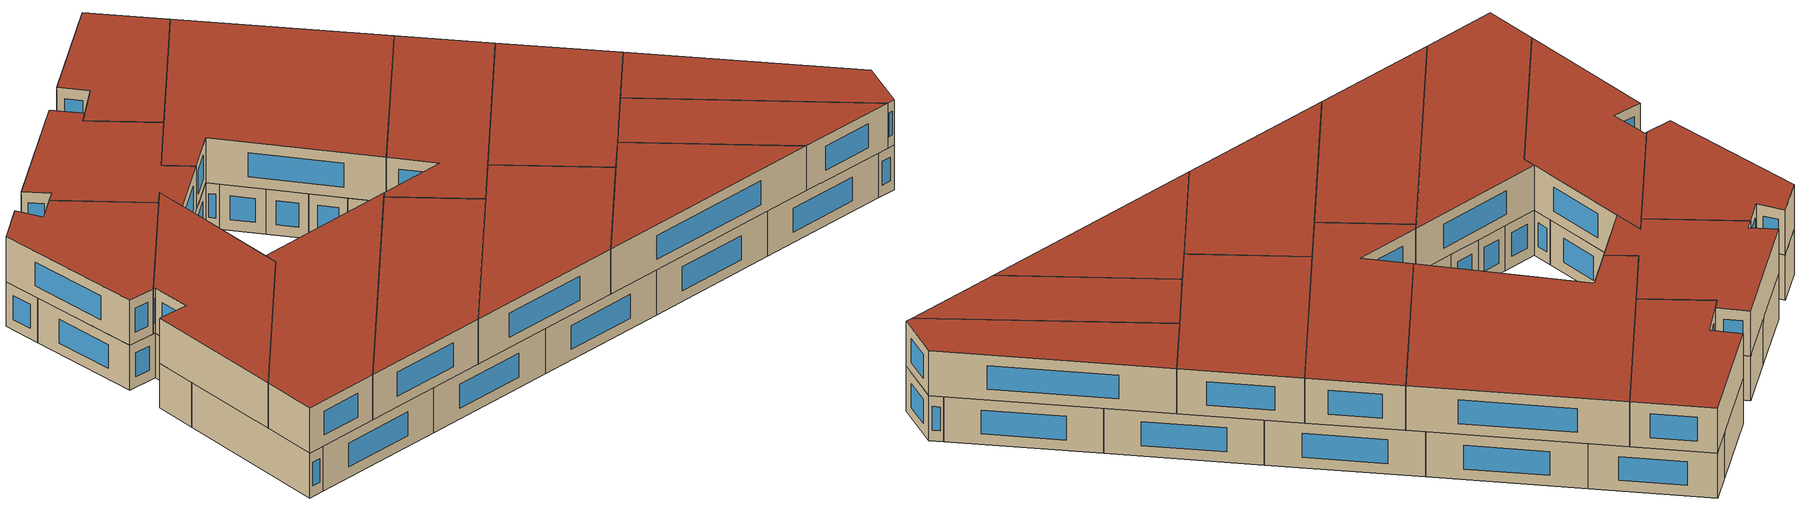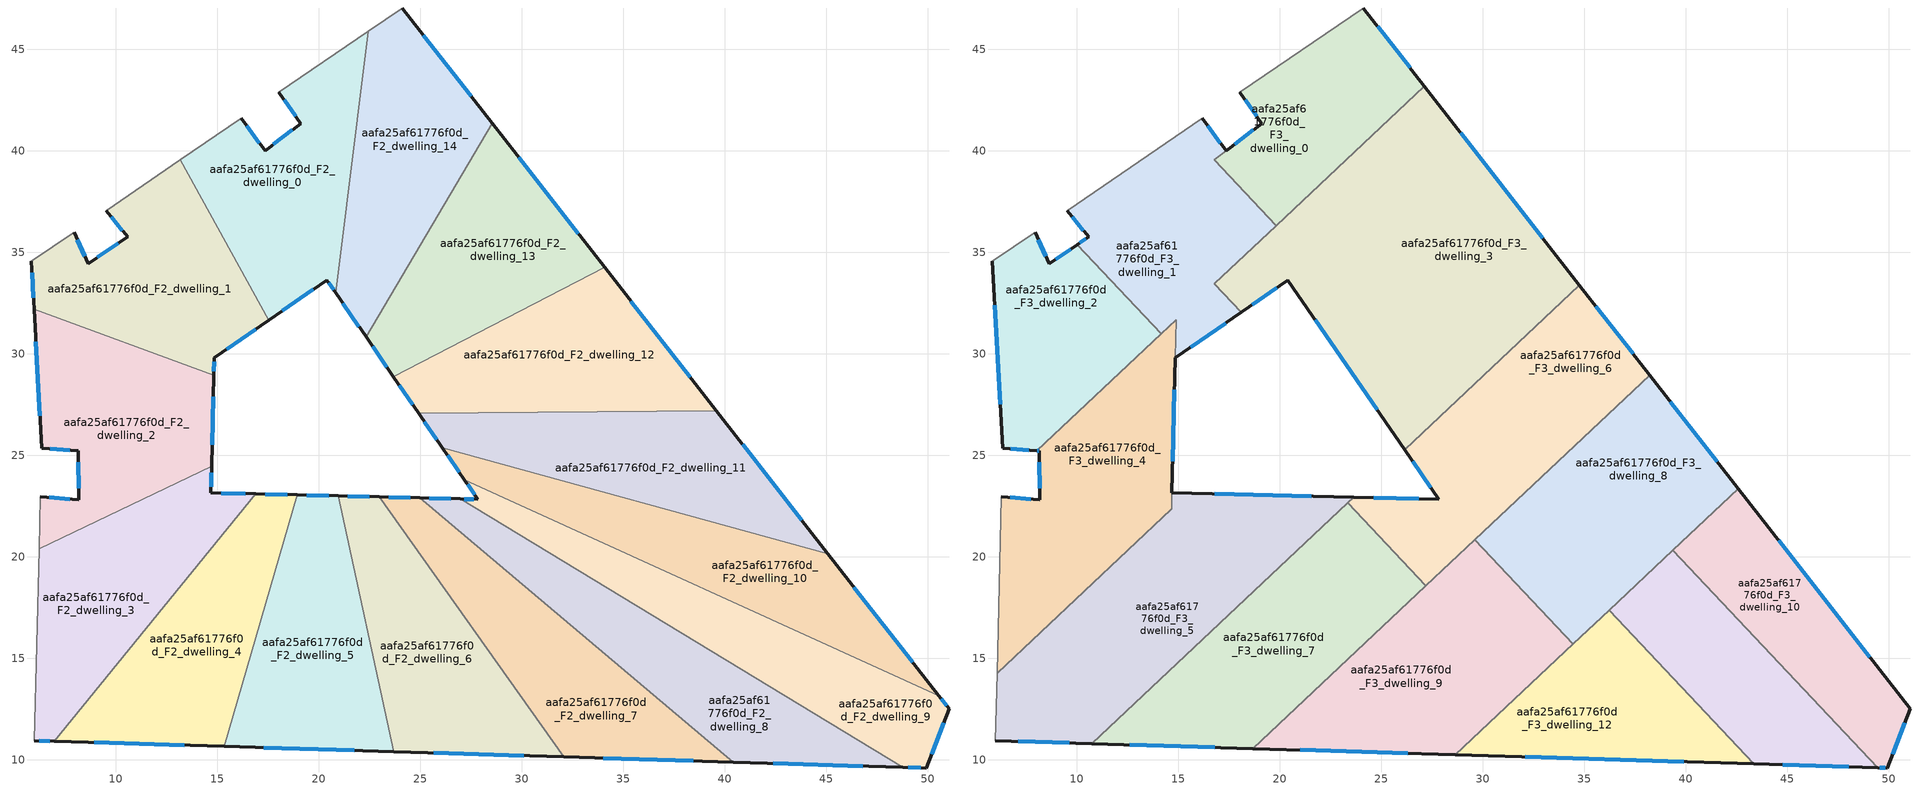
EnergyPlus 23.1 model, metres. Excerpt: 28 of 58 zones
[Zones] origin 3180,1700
aafa25af61776f0d_F2_dwelling_0
 floor to aafa25af61776f0d_F1_dwelling_0 (EU_floor_Construction): 22.43,45.88 20.83,33.01 20.4,33.64 17.53,31.65 13.16,39.55 16.18,41.61 17.35,40 19.11,41.34 18.03,42.88 z6
 wall outside (EU_wall_Construction): 18.03,42.88 19.11,41.34 17.35,40 16.18,41.61 / 17.53,31.65 20.4,33.64 20.83,33.01 z6:9
 wall adiabatic (EU_wall_Construction): 22.43,45.88 18.03,42.88 / 16.18,41.61 13.16,39.55 z6:9
 wall to aafa25af61776f0d_F2_dwelling_14 (EU_wall_Construction): 20.83,33.01 22.43,45.88 z6:9
 wall to aafa25af61776f0d_F2_dwelling_1 (EU_wall_Construction): 13.16,39.55 17.53,31.65 z6:9
 window (EU_Window_Construction): 18.7,41.03 17.77,40.32 / 18.29,42.52 18.86,41.7 / 20.5,33.49 20.73,33.16 / 18.2,32.12 19.73,33.17 / 17.08,40.38 16.46,41.23 z6.7:8.3
aafa25af61776f0d_F2_dwelling_1
 floor to aafa25af61776f0d_F1_dwelling_1 (EU_floor_Construction): 13.16,39.55 17.53,31.65 14.85,29.8 14.83,28.95 5.98,32.21 5.85,34.55 7.95,35.98 8.64,34.44 10.58,35.77 9.52,37.05 z6
 wall outside (EU_wall_Construction): 9.52,37.05 10.58,35.77 8.64,34.44 7.95,35.98 / 14.83,28.95 14.85,29.8 17.53,31.65 / 5.85,34.55 5.98,32.21 z6:9
 wall adiabatic (EU_wall_Construction): 13.16,39.55 9.52,37.05 / 7.95,35.98 5.85,34.55 z6:9
 wall to aafa25af61776f0d_F2_dwelling_2 (EU_wall_Construction): 5.98,32.21 14.83,28.95 z6:9
 window (EU_Window_Construction): 8.48,34.8 8.11,35.62 / 10.13,35.45 9.1,34.75 / 9.77,36.75 10.33,36.07 / 15.48,30.24 16.9,31.22 / 14.83,29.15 14.85,29.6 / 5.88,34 5.95,32.76 z6.7:8.3
aafa25af61776f0d_F2_dwelling_10
 floor to aafa25af61776f0d_F1_dwelling_10 (EU_floor_Construction): 45.07,20.16 50.53,13.16 27.17,23.79 26.09,25.37 z6
 wall outside (EU_wall_Construction): 26.09,25.37 27.17,23.79 / 50.53,13.16 45.07,20.16 z6:9
 wall to aafa25af61776f0d_F2_dwelling_11 (EU_wall_Construction): 45.07,20.16 26.09,25.37 z6:9
 wall to aafa25af61776f0d_F2_dwelling_9 (EU_wall_Construction): 27.17,23.79 50.53,13.16 z6:9
 window (EU_Window_Construction): 26.34,25 26.92,24.16 / 49.25,14.8 46.35,18.52 z6.7:8.3
aafa25af61776f0d_F2_dwelling_11
 floor to aafa25af61776f0d_F1_dwelling_11 (EU_floor_Construction): 39.59,27.2 45.07,20.16 26.09,25.37 24.92,27.06 z6
 wall outside (EU_wall_Construction): 24.92,27.06 26.09,25.37 / 45.07,20.16 39.59,27.2 z6:9
 wall to aafa25af61776f0d_F2_dwelling_12 (EU_wall_Construction): 39.59,27.2 24.92,27.06 z6:9
 window (EU_Window_Construction): 25.2,26.67 25.81,25.77 / 43.78,21.81 40.87,25.54 z6.7:8.3
aafa25af61776f0d_F2_dwelling_12
 floor to aafa25af61776f0d_F1_dwelling_12 (EU_floor_Construction): 34.08,34.26 39.59,27.2 24.92,27.06 23.67,28.88 z6
 wall outside (EU_wall_Construction): 23.67,28.88 24.92,27.06 / 39.59,27.2 34.08,34.26 z6:9
 wall to aafa25af61776f0d_F2_dwelling_13 (EU_wall_Construction): 34.08,34.26 23.67,28.88 z6:9
 window (EU_Window_Construction): 23.97,28.45 24.63,27.49 / 38.29,28.85 35.37,32.6 z6.7:8.3
aafa25af61776f0d_F2_dwelling_13
 floor to aafa25af61776f0d_F1_dwelling_13 (EU_floor_Construction): 28.54,41.36 34.08,34.26 23.67,28.88 22.33,30.83 z6
 wall outside (EU_wall_Construction): 22.33,30.83 23.67,28.88 / 34.08,34.26 28.54,41.36 z6:9
 wall to aafa25af61776f0d_F2_dwelling_14 (EU_wall_Construction): 28.54,41.36 22.33,30.83 z6:9
 window (EU_Window_Construction): 22.65,30.37 23.36,29.34 / 32.78,35.92 29.84,39.69 z6.7:8.3
aafa25af61776f0d_F2_dwelling_14
 floor to aafa25af61776f0d_F1_dwelling_14 (EU_floor_Construction): 24.11,47.03 28.54,41.36 22.33,30.83 20.83,33.01 22.43,45.88 z6
 wall outside (EU_wall_Construction): 20.83,33.01 22.33,30.83 / 28.54,41.36 24.11,47.03 z6:9
 wall adiabatic (EU_wall_Construction): 24.11,47.03 22.43,45.88 z6:9
 window (EU_Window_Construction): 21.18,32.5 21.98,31.34 / 27.5,42.69 25.15,45.7 z6.7:8.3
aafa25af61776f0d_F2_dwelling_2
 floor to aafa25af61776f0d_F1_dwelling_2 (EU_floor_Construction): 14.83,28.95 14.72,24.46 6.22,20.4 6.29,22.97 8.18,22.8 8.16,25.22 6.35,25.35 5.98,32.21 z6
 wall outside (EU_wall_Construction): 5.98,32.21 6.35,25.35 8.16,25.22 8.18,22.8 6.29,22.97 / 14.72,24.46 14.83,28.95 z6:9
 wall to aafa25af61776f0d_F2_dwelling_3 (EU_wall_Construction): 6.22,20.4 14.72,24.46 z6:9
 wall adiabatic (EU_wall_Construction): 6.29,22.97 6.22,20.4 z6:9
 window (EU_Window_Construction): 6.06,30.6 6.26,26.96 / 14.74,25.51 14.8,27.9 / 7.74,22.84 6.73,22.93 / 8.16,24.65 8.18,23.37 / 6.77,25.32 7.73,25.25 z6.7:8.3
aafa25af61776f0d_F2_dwelling_3
 floor to aafa25af61776f0d_F1_dwelling_3 (EU_floor_Construction): 16.89,23.1 6.97,10.92 5.99,10.95 6.22,20.4 14.72,24.46 14.69,23.16 z6
 wall outside (EU_wall_Construction): 16.89,23.1 14.69,23.16 14.72,24.46 / 5.99,10.95 6.97,10.92 z6:9
 wall to aafa25af61776f0d_F2_dwelling_4 (EU_wall_Construction): 6.97,10.92 16.89,23.1 z6:9
 wall adiabatic (EU_wall_Construction): 6.22,20.4 5.99,10.95 z6:9
 window (EU_Window_Construction): 14.69,23.46 14.71,24.15 / 16.37,23.12 15.2,23.14 / 6.22,10.94 6.74,10.93 z6.7:8.3
aafa25af61776f0d_F2_dwelling_4
 floor to aafa25af61776f0d_F1_dwelling_4 (EU_floor_Construction): 18.93,23.05 15.34,10.66 6.97,10.92 16.89,23.1 z6
 wall outside (EU_wall_Construction): 18.93,23.05 16.89,23.1 / 6.97,10.92 15.34,10.66 z6:9
 wall to aafa25af61776f0d_F2_dwelling_5 (EU_wall_Construction): 15.34,10.66 18.93,23.05 z6:9
 window (EU_Window_Construction): 18.45,23.06 17.37,23.09 / 8.94,10.86 13.37,10.72 z6.7:8.3
aafa25af61776f0d_F2_dwelling_5
 floor to aafa25af61776f0d_F1_dwelling_5 (EU_floor_Construction): 20.96,23 23.7,10.41 15.34,10.66 18.93,23.05 z6
 wall outside (EU_wall_Construction): 20.96,23 18.93,23.05 / 15.34,10.66 23.7,10.41 z6:9
 wall to aafa25af61776f0d_F2_dwelling_6 (EU_wall_Construction): 23.7,10.41 20.96,23 z6:9
 window (EU_Window_Construction): 20.48,23.01 19.41,23.04 / 17.3,10.6 21.73,10.47 z6.7:8.3
aafa25af61776f0d_F2_dwelling_6
 floor to aafa25af61776f0d_F1_dwelling_6 (EU_floor_Construction): 22.97,22.95 32.06,10.15 23.7,10.41 20.96,23 z6
 wall outside (EU_wall_Construction): 22.97,22.95 20.96,23 / 23.7,10.41 32.06,10.15 z6:9
 wall to aafa25af61776f0d_F2_dwelling_7 (EU_wall_Construction): 32.06,10.15 22.97,22.95 z6:9
 window (EU_Window_Construction): 22.5,22.96 21.43,22.99 / 25.66,10.35 30.09,10.21 z6.7:8.3
aafa25af61776f0d_F2_dwelling_7
 floor to aafa25af61776f0d_F1_dwelling_7 (EU_floor_Construction): 40.41,9.89 32.06,10.15 22.97,22.95 24.97,22.9 z6
 wall outside (EU_wall_Construction): 24.97,22.9 22.97,22.95 / 32.06,10.15 40.41,9.89 z6:9
 wall to aafa25af61776f0d_F2_dwelling_8 (EU_wall_Construction): 40.41,9.89 24.97,22.9 z6:9
 window (EU_Window_Construction): 24.5,22.92 23.44,22.94 / 34.02,10.09 38.45,9.96 z6.7:8.3
aafa25af61776f0d_F2_dwelling_8
 floor to aafa25af61776f0d_F1_dwelling_8 (EU_floor_Construction): 48.76,9.64 40.41,9.89 24.97,22.9 26.96,22.86 z6
 wall outside (EU_wall_Construction): 26.96,22.86 24.97,22.9 / 40.41,9.89 48.76,9.64 z6:9
 wall to aafa25af61776f0d_F2_dwelling_9 (EU_wall_Construction): 48.76,9.64 26.96,22.86 z6:9
 window (EU_Window_Construction): 26.49,22.87 25.44,22.89 / 42.37,9.83 46.8,9.7 z6.7:8.3
aafa25af61776f0d_F2_dwelling_9
 floor to aafa25af61776f0d_F1_dwelling_9 (EU_floor_Construction): 50.53,13.16 51.04,12.51 49.93,9.6 48.76,9.64 26.96,22.86 27.84,22.83 27.17,23.79 z6
 wall outside (EU_wall_Construction): 48.76,9.64 49.93,9.6 51.04,12.51 50.53,13.16 / 27.17,23.79 27.84,22.83 26.96,22.86 z6:9
 window (EU_Window_Construction): 49.03,9.63 49.65,9.61 / 27.63,22.84 27.16,22.85 / 27.33,23.57 27.68,23.06 / 50.92,12.66 50.65,13.01 / 50.19,10.29 50.78,11.83 z6.7:8.3
 ceiling adiabatic (EU_roof_Construction): 49.44,9.62 42.8,16.68 37.86,18.93 36.13,17.3 29.86,21.1 30.92,22.09 27.17,23.79 27.84,22.83 26.96,22.86 36.13,17.3 36.22,17.38 36.53,17.05 48.76,9.64 z9
aafa25af61776f0d_F3_dwelling_0
 floor to aafa25af61776f0d_F2_dwelling_0 (EU_floor_Construction): 22.43,45.88 21.43,37.83 19.82,36.32 16.77,39.56 19.11,41.34 18.03,42.88 z9
 floor to aafa25af61776f0d_F2_dwelling_14 (EU_floor_Construction): 24.11,47.03 27.12,43.18 21.43,37.83 22.43,45.88 z9
 wall outside (EU_wall_Construction): 18.03,42.88 19.11,41.34 17.36,40.01 / 27.12,43.18 24.11,47.03 z9:12
 wall adiabatic (EU_wall_Construction): 24.11,47.03 18.03,42.88 z9:12
 wall to aafa25af61776f0d_F3_dwelling_1 (EU_wall_Construction): 17.35,40 16.77,39.56 19.82,36.32 z9:12
 wall to aafa25af61776f0d_F3_dwelling_3 (EU_wall_Construction): 19.82,36.32 27.12,43.18 z9:12
 window (EU_Window_Construction): 18.7,41.03 17.77,40.32 / 18.29,42.52 18.86,41.7 / 26.41,44.08 24.82,46.13 z9.7:11.3
 roof outside (EU_roof_Construction): 27.12,43.18 24.11,47.03 18.03,42.88 19.11,41.34 16.77,39.56 19.82,36.32 z12
aafa25af61776f0d_F3_dwelling_1
 floor to aafa25af61776f0d_F2_dwelling_1 (EU_floor_Construction): 13.17,39.55 17.53,31.65 14.85,29.8 14.89,31.68 14.15,30.98 10.02,35.38 10.58,35.77 9.52,37.05 z9
 floor to aafa25af61776f0d_F2_dwelling_0 (EU_floor_Construction): 17.35,40 16.77,39.56 19.82,36.32 16.78,33.45 18.1,32.05 17.53,31.65 13.17,39.55 16.18,41.61 z9
 wall outside (EU_wall_Construction): 9.52,37.05 10.58,35.77 10.02,35.38 / 17.35,40 16.18,41.61 / 14.85,29.8 18.1,32.05 z9:12
 wall to aafa25af61776f0d_F3_dwelling_2 (EU_wall_Construction): 10.02,35.38 14.15,30.98 z9:12
 wall adiabatic (EU_wall_Construction): 16.18,41.61 9.52,37.05 z9:12
 wall to aafa25af61776f0d_F3_dwelling_3 (EU_wall_Construction): 18.1,32.05 16.78,33.45 19.82,36.32 z9:12
 wall to aafa25af61776f0d_F3_dwelling_4 (EU_wall_Construction): 14.15,30.98 14.89,31.68 14.84,29.8 z9:12
 window (EU_Window_Construction): 10.45,35.68 10.15,35.47 / 9.77,36.75 10.33,36.07 / 17.08,40.38 16.46,41.23 / 15.61,30.33 17.34,31.52 z9.7:11.3
 roof outside (EU_roof_Construction): 18.1,32.05 16.78,33.45 19.82,36.32 16.77,39.56 17.35,40 16.18,41.61 9.52,37.05 10.58,35.77 10.02,35.38 14.15,30.98 14.89,31.68 14.84,29.8 z12
aafa25af61776f0d_F3_dwelling_10
 floor to aafa25af61776f0d_F2_dwelling_10 (EU_floor_Construction): 45.07,20.16 50.53,13.16 42.8,16.68 39.36,20.33 40.51,21.41 z9
 floor to aafa25af61776f0d_F2_dwelling_11 (EU_floor_Construction): 42.58,23.36 45.07,20.16 40.51,21.41 z9
 floor to aafa25af61776f0d_F2_dwelling_9 (EU_floor_Construction): 50.53,13.16 51.04,12.51 49.93,9.6 49.44,9.62 42.8,16.68 z9
 wall outside (EU_wall_Construction): 49.44,9.62 49.93,9.6 51.04,12.51 42.58,23.36 z9:12
 wall to aafa25af61776f0d_F3_dwelling_11 (EU_wall_Construction): 39.36,20.33 49.44,9.62 z9:12
 wall to aafa25af61776f0d_F3_dwelling_8 (EU_wall_Construction): 42.58,23.36 39.36,20.33 z9:12
 window (EU_Window_Construction): 49.05,15.06 44.56,20.81 / 50.19,10.29 50.78,11.83 / 49.55,9.61 49.81,9.61 z9.7:11.3
 roof outside (EU_roof_Construction): 49.93,9.6 51.04,12.51 42.58,23.36 39.36,20.33 49.44,9.62 z12
aafa25af61776f0d_F3_dwelling_11
 floor adiabatic (EU_floor_Construction): 42.8,16.68 49.44,9.62 48.76,9.64 36.53,17.05 36.22,17.38 37.86,18.93 z9
 floor to aafa25af61776f0d_F2_dwelling_8 (EU_floor_Construction): 48.76,9.64 43.35,9.8 36.53,17.05 z9
 floor to aafa25af61776f0d_F2_dwelling_10 (EU_floor_Construction): 39.36,20.33 42.8,16.68 37.86,18.93 z9
 wall outside (EU_wall_Construction): 43.35,9.8 49.44,9.62 z9:12
 wall to aafa25af61776f0d_F3_dwelling_12 (EU_wall_Construction): 36.22,17.38 43.35,9.8 z9:12
 wall to aafa25af61776f0d_F3_dwelling_8 (EU_wall_Construction): 39.36,20.33 36.22,17.38 z9:12
 window (EU_Window_Construction): 44.78,9.76 48.01,9.66 z9.7:11.3
 roof outside (EU_roof_Construction): 49.44,9.62 39.36,20.33 36.22,17.38 43.35,9.8 z12
aafa25af61776f0d_F3_dwelling_12
 floor to aafa25af61776f0d_F2_dwelling_7 (EU_floor_Construction): 40.41,9.9 32.06,10.15 30.65,12.14 34,15.3 z9
 floor to aafa25af61776f0d_F2_dwelling_6 (EU_floor_Construction): 30.65,12.14 32.06,10.15 28.64,10.26 z9
 floor to aafa25af61776f0d_F2_dwelling_8 (EU_floor_Construction): 36.53,17.05 43.35,9.8 40.41,9.9 34,15.3 36.13,17.3 z9
 floor to aafa25af61776f0d_F2_dwelling_9 (EU_floor_Construction): 36.22,17.38 36.53,17.05 36.13,17.3 z9
 wall outside (EU_wall_Construction): 28.64,10.26 43.35,9.8 z9:12
 wall to aafa25af61776f0d_F3_dwelling_9 (EU_wall_Construction): 34.44,15.71 28.64,10.26 z9:12
 wall to aafa25af61776f0d_F3_dwelling_8 (EU_wall_Construction): 36.22,17.38 34.44,15.71 z9:12
 window (EU_Window_Construction): 32.1,10.15 39.89,9.91 z9.7:11.3
 roof outside (EU_roof_Construction): 43.35,9.8 36.22,17.38 28.64,10.26 z12
aafa25af61776f0d_F3_dwelling_2
 floor to aafa25af61776f0d_F2_dwelling_1 (EU_floor_Construction): 10.02,35.38 14.15,30.98 12.79,29.7 5.98,32.21 5.85,34.55 7.95,35.98 8.64,34.44 z9
 floor to aafa25af61776f0d_F2_dwelling_2 (EU_floor_Construction): 12.79,29.7 8.03,25.23 6.35,25.35 5.98,32.21 z9
 wall outside (EU_wall_Construction): 10.02,35.38 8.64,34.44 7.95,35.98 / 5.85,34.55 6.35,25.35 8.03,25.23 z9:12
 wall adiabatic (EU_wall_Construction): 7.95,35.98 5.85,34.55 z9:12
 wall to aafa25af61776f0d_F3_dwelling_4 (EU_wall_Construction): 8.03,25.23 14.15,30.98 z9:12
 window (EU_Window_Construction): 9.69,35.16 8.96,34.66 / 6.74,25.32 7.64,25.26 / 5.97,32.39 6.23,27.51 / 8.48,34.8 8.11,35.62 z9.7:11.3
 roof outside (EU_roof_Construction): 14.15,30.98 10.02,35.38 8.64,34.44 7.95,35.98 5.85,34.55 6.35,25.35 8.03,25.23 z12
aafa25af61776f0d_F3_dwelling_3
 floor to aafa25af61776f0d_F2_dwelling_13 (EU_floor_Construction): 28.54,41.36 34.08,34.26 23.67,28.88 22.33,30.83 z9
 floor to aafa25af61776f0d_F2_dwelling_0 (EU_floor_Construction): 21.43,37.83 20.83,33.01 20.4,33.64 18.1,32.05 16.78,33.45 z9
 floor to aafa25af61776f0d_F2_dwelling_14 (EU_floor_Construction): 27.12,43.18 28.54,41.36 22.33,30.83 20.83,33.01 21.43,37.83 z9
 floor to aafa25af61776f0d_F2_dwelling_11 (EU_floor_Construction): 28.06,27.09 26.2,25.34 26.09,25.37 24.92,27.06 z9
 floor to aafa25af61776f0d_F2_dwelling_12 (EU_floor_Construction): 34.08,34.26 34.76,33.39 28.06,27.09 24.92,27.06 23.67,28.88 z9
 wall outside (EU_wall_Construction): 18.1,32.05 20.4,33.64 26.15,25.29 / 34.76,33.39 27.12,43.18 z9:12
 wall to aafa25af61776f0d_F3_dwelling_6 (EU_wall_Construction): 26.15,25.29 34.76,33.39 z9:12
 window (EU_Window_Construction): 21.75,31.68 24.8,27.25 / 18.64,32.42 19.86,33.26 / 32.96,35.69 28.91,40.88 z9.7:11.3
 roof outside (EU_roof_Construction): 34.76,33.39 27.12,43.18 16.78,33.45 18.1,32.05 20.4,33.64 26.15,25.29 z12
aafa25af61776f0d_F3_dwelling_4
 floor to aafa25af61776f0d_F2_dwelling_2 (EU_floor_Construction): 14.83,28.95 14.72,24.46 6.22,20.4 6.29,22.97 8.18,22.8 8.16,25.22 8.03,25.23 12.79,29.7 z9
 floor to aafa25af61776f0d_F2_dwelling_3 (EU_floor_Construction): 14.72,24.46 14.69,23.16 14.67,22.36 6.07,14.27 6.22,20.4 z9
 floor to aafa25af61776f0d_F2_dwelling_1 (EU_floor_Construction): 14.89,31.68 14.85,29.8 14.83,28.95 12.79,29.7 z9
 wall outside (EU_wall_Construction): 8.03,25.23 8.16,25.22 8.18,22.8 6.29,22.97 / 14.69,23.16 14.85,29.8 z9:12
 wall adiabatic (EU_wall_Construction): 6.29,22.97 6.07,14.27 z9:12
 wall to aafa25af61776f0d_F3_dwelling_5 (EU_wall_Construction): 6.07,14.27 14.66,22.35 / 14.67,22.36 14.69,23.16 z9:12
 window (EU_Window_Construction): 7.74,22.84 6.73,22.93 / 8.16,24.65 8.18,23.37 / 8.06,25.23 8.13,25.22 / 14.73,24.72 14.81,28.24 z9.7:11.3
 roof outside (EU_roof_Construction): 14.66,22.35 14.85,29.8 14.89,31.68 8.03,25.23 8.16,25.22 8.18,22.8 6.29,22.97 6.07,14.27 z12
aafa25af61776f0d_F3_dwelling_5
 floor to aafa25af61776f0d_F2_dwelling_3 (EU_floor_Construction): 16.89,23.1 6.97,10.92 5.99,10.95 6.07,14.27 14.67,22.36 14.69,23.16 z9
 floor to aafa25af61776f0d_F2_dwelling_4 (EU_floor_Construction): 18.93,23.05 17.12,16.8 10.75,10.8 6.97,10.92 16.89,23.1 z9
 floor to aafa25af61776f0d_F2_dwelling_6 (EU_floor_Construction): 22.97,22.95 23.25,22.56 21.43,20.85 20.96,23 z9
 floor to aafa25af61776f0d_F2_dwelling_5 (EU_floor_Construction): 20.96,23 21.43,20.85 17.12,16.8 18.93,23.05 z9
 floor to aafa25af61776f0d_F2_dwelling_7 (EU_floor_Construction): 23.65,22.94 23.25,22.56 22.97,22.95 z9
 wall outside (EU_wall_Construction): 5.99,10.95 10.75,10.8 / 23.65,22.94 14.69,23.16 z9:12
 wall adiabatic (EU_wall_Construction): 6.07,14.27 5.99,10.95 z9:12
 wall to aafa25af61776f0d_F3_dwelling_7 (EU_wall_Construction): 10.75,10.8 23.35,22.66 z9:12
 wall to aafa25af61776f0d_F3_dwelling_6 (EU_wall_Construction): 23.35,22.66 23.65,22.94 z9:12
 window (EU_Window_Construction): 7.11,10.92 9.63,10.84 / 21.54,22.99 16.79,23.11 z9.7:11.3
 roof outside (EU_roof_Construction): 23.65,22.94 14.69,23.16 14.67,22.36 6.07,14.27 5.99,10.95 10.75,10.8 z12
aafa25af61776f0d_F3_dwelling_6
 floor to aafa25af61776f0d_F2_dwelling_12 (EU_floor_Construction): 34.76,33.39 38.21,28.95 36.31,27.17 28.06,27.09 z9
 floor to aafa25af61776f0d_F2_dwelling_11 (EU_floor_Construction): 36.31,27.17 32.53,23.61 26.2,25.34 28.06,27.09 z9
 floor to aafa25af61776f0d_F2_dwelling_10 (EU_floor_Construction): 32.53,23.61 30.92,22.09 27.17,23.79 26.15,25.29 26.2,25.34 z9
 floor to aafa25af61776f0d_F2_dwelling_7 (EU_floor_Construction): 28.56,19.88 27.18,18.58 23.35,22.66 23.65,22.94 24.97,22.9 z9
 floor adiabatic (EU_floor_Construction): 30.92,22.09 29.86,21.1 26.96,22.85 27.84,22.83 27.18,23.79 z9
 floor to aafa25af61776f0d_F2_dwelling_8 (EU_floor_Construction): 29.86,21.1 28.56,19.88 24.97,22.9 26.96,22.85 z9
 wall outside (EU_wall_Construction): 26.15,25.29 27.84,22.83 23.65,22.94 / 38.21,28.95 34.76,33.39 z9:12
 wall to aafa25af61776f0d_F3_dwelling_7 (EU_wall_Construction): 23.35,22.66 27.18,18.58 z9:12
 wall to aafa25af61776f0d_F3_dwelling_8 (EU_wall_Construction): 29.6,20.86 38.21,28.95 z9:12
 wall to aafa25af61776f0d_F3_dwelling_9 (EU_wall_Construction): 27.18,18.58 29.6,20.86 z9:12
 window (EU_Window_Construction): 26.85,22.86 24.63,22.91 / 26.54,24.71 27.44,23.41 / 37.4,29.99 35.57,32.35 z9.7:11.3
 roof outside (EU_roof_Construction): 38.21,28.95 34.76,33.39 26.15,25.29 27.84,22.83 23.65,22.94 23.35,22.66 27.18,18.58 z12
aafa25af61776f0d_F3_dwelling_7
 floor to aafa25af61776f0d_F2_dwelling_4 (EU_floor_Construction): 17.12,16.8 15.34,10.66 10.75,10.8 z9
 floor to aafa25af61776f0d_F2_dwelling_7 (EU_floor_Construction): 23.35,22.66 27.18,18.58 26.52,17.95 23.25,22.56 z9
 floor to aafa25af61776f0d_F2_dwelling_5 (EU_floor_Construction): 21.43,20.85 22.81,14.47 18.66,10.56 15.34,10.66 17.12,16.8 z9
 floor to aafa25af61776f0d_F2_dwelling_6 (EU_floor_Construction): 23.25,22.56 26.52,17.95 22.81,14.47 21.43,20.85 z9
 wall outside (EU_wall_Construction): 10.75,10.8 18.66,10.56 z9:12
 wall to aafa25af61776f0d_F3_dwelling_9 (EU_wall_Construction): 18.66,10.56 27.18,18.58 z9:12
 window (EU_Window_Construction): 12.6,10.75 16.8,10.62 z9.7:11.3
 roof outside (EU_roof_Construction): 27.18,18.58 23.35,22.66 10.75,10.8 18.66,10.56 z12
aafa25af61776f0d_F3_dwelling_8
 floor to aafa25af61776f0d_F2_dwelling_11 (EU_floor_Construction): 39.59,27.2 42.58,23.36 40.51,21.41 32.53,23.61 36.31,27.17 z9
 floor to aafa25af61776f0d_F2_dwelling_10 (EU_floor_Construction): 40.51,21.41 37.86,18.93 30.92,22.09 32.53,23.61 z9
 floor to aafa25af61776f0d_F2_dwelling_12 (EU_floor_Construction): 38.21,28.95 39.59,27.2 36.31,27.17 z9
 floor to aafa25af61776f0d_F2_dwelling_9 (EU_floor_Construction): 37.86,18.93 36.13,17.3 29.86,21.1 30.92,22.09 z9
 floor to aafa25af61776f0d_F2_dwelling_8 (EU_floor_Construction): 36.13,17.3 34.44,15.71 29.6,20.86 29.86,21.1 z9
 wall outside (EU_wall_Construction): 42.58,23.36 38.21,28.95 z9:12
 wall to aafa25af61776f0d_F3_dwelling_9 (EU_wall_Construction): 29.6,20.86 34.44,15.71 z9:12
 window (EU_Window_Construction): 41.55,24.67 39.24,27.64 z9.7:11.3
 roof outside (EU_roof_Construction): 42.58,23.36 38.21,28.95 29.6,20.86 34.44,15.71 z12
aafa25af61776f0d_F3_dwelling_9
 floor to aafa25af61776f0d_F2_dwelling_5 (EU_floor_Construction): 22.81,14.47 23.7,10.41 18.66,10.56 z9
 floor to aafa25af61776f0d_F2_dwelling_6 (EU_floor_Construction): 26.52,17.95 30.65,12.14 28.64,10.26 23.7,10.41 22.81,14.47 z9
 floor to aafa25af61776f0d_F2_dwelling_7 (EU_floor_Construction): 34,15.3 30.65,12.14 26.52,17.95 28.56,19.88 z9
 floor to aafa25af61776f0d_F2_dwelling_8 (EU_floor_Construction): 29.6,20.86 34.44,15.71 34,15.3 28.56,19.88 z9
 wall outside (EU_wall_Construction): 18.66,10.56 28.64,10.26 z9:12
 window (EU_Window_Construction): 21,10.49 26.3,10.33 z9.7:11.3
 roof outside (EU_roof_Construction): 34.44,15.71 29.6,20.86 18.66,10.56 28.64,10.26 z12
[Building]
EU S2 Campaign: North Axis=0; Terrain=City; Solar Distribution=FullExterior
[Site:Location]
Budapest.Ferenc.Liszt.Intl.AP: Latitude=47.437; Longitude=19.256; Time Zone=1; Elevation=185
[SizingPeriod:WeatherFileDays]
AnnualSizingPeriod: Begin Month=1; Begin Day of Month=1; End Month=12; End Day of Month=31; Day of Week for Start Day=Monday; Use Weather File Daylight Saving Period=No; Use Weather File Rain and Snow Indicators=No
[MATERIAL]
EU_InternalMass_Material: Roughness=MediumRough; Thickness=0.1; Conductivity=1; Density=1800; Specific Heat=900; Thermal Absorptance=0.9; Solar Absorptance=0.7; Visible Absorptance=0.7
[MATERIAL:NOMASS] Roughness=MediumRough; Thermal Absorptance=0.9; Solar Absorptance=0.7; Visible Absorptance=0.7
Name | Thermal Resistance
EU_wall_NoMass | 0.832559
EU_roof_NoMass | 1.39638
EU_floor_NoMass | 0.872794
[WINDOWMATERIAL:SIMPLEGLAZINGSYSTEM]
EU_Window_SimpleGlazing: UFactor=2.79869; Solar Heat Gain Coefficient=0.75; Visible Transmittance=0.75
[CONSTRUCTION]
EU_wall_Construction: EU_wall_NoMass
EU_roof_Construction: EU_roof_NoMass
EU_floor_Construction: EU_floor_NoMass
EU_Window_Construction: EU_Window_SimpleGlazing
EU_InternalMass_Construction: EU_InternalMass_Material
[ZONE] Type=1; Multiplier=1; Ceiling Height=autocalculate; Floor Area=autocalculate; Part of Total Floor Area=Yes
Name | Volume
aafa25af61776f0d_F2_dwelling_0; aafa25af61776f0d_F2_dwelling_2 | 194.836
aafa25af61776f0d_F3_dwelling_0 | 157.173
aafa25af61776f0d_F2_dwelling_1 | 194.808
aafa25af61776f0d_F3_dwelling_1 | 184.082
aafa25af61776f0d_F2_dwelling_10 | 194.807
aafa25af61776f0d_F3_dwelling_10 | 162.366
aafa25af61776f0d_F2_dwelling_11 | 194.809
aafa25af61776f0d_F3_dwelling_11 | 162.328
aafa25af61776f0d_F2_dwelling_12 | 194.817
aafa25af61776f0d_F3_dwelling_12 | 162.342
aafa25af61776f0d_F2_dwelling_13 | 194.818
aafa25af61776f0d_F2_dwelling_14 | 194.816
aafa25af61776f0d_F3_dwelling_2 | 162.353
aafa25af61776f0d_F2_dwelling_3 | 194.793
aafa25af61776f0d_F3_dwelling_3 | 443.607
aafa25af61776f0d_F2_dwelling_4 | 194.839
aafa25af61776f0d_F3_dwelling_4 | 226.044
aafa25af61776f0d_F2_dwelling_5 | 194.835
aafa25af61776f0d_F3_dwelling_5 | 287.949
aafa25af61776f0d_F2_dwelling_6 | 194.837
aafa25af61776f0d_F3_dwelling_6 | 243.534
aafa25af61776f0d_F2_dwelling_7 | 194.824
aafa25af61776f0d_F3_dwelling_7 | 243.517
aafa25af61776f0d_F2_dwelling_8 | 194.796
aafa25af61776f0d_F3_dwelling_8 | 243.503
aafa25af61776f0d_F2_dwelling_9 | 194.841
aafa25af61776f0d_F3_dwelling_9 | 243.498
[INTERNALMASS] Construction=EU_InternalMass_Construction
Name | Zone or ZoneList | Surface Area
aafa25af61776f0d_F2_dwelling_0_EU_InternalMass | aafa25af61776f0d_F2_dwelling_0 | 64.9454
aafa25af61776f0d_F2_dwelling_1_EU_InternalMass | aafa25af61776f0d_F2_dwelling_1 | 64.9358
aafa25af61776f0d_F2_dwelling_2_EU_InternalMass | aafa25af61776f0d_F2_dwelling_2 | 64.9452
aafa25af61776f0d_F2_dwelling_3_EU_InternalMass | aafa25af61776f0d_F2_dwelling_3 | 64.931
aafa25af61776f0d_F2_dwelling_4_EU_InternalMass | aafa25af61776f0d_F2_dwelling_4 | 64.9461
aafa25af61776f0d_F2_dwelling_5_EU_InternalMass | aafa25af61776f0d_F2_dwelling_5 | 64.9448
aafa25af61776f0d_F2_dwelling_6_EU_InternalMass | aafa25af61776f0d_F2_dwelling_6 | 64.9457
aafa25af61776f0d_F2_dwelling_7_EU_InternalMass | aafa25af61776f0d_F2_dwelling_7 | 64.9414
aafa25af61776f0d_F2_dwelling_8_EU_InternalMass | aafa25af61776f0d_F2_dwelling_8 | 64.9319
aafa25af61776f0d_F2_dwelling_9_EU_InternalMass | aafa25af61776f0d_F2_dwelling_9 | 64.947
aafa25af61776f0d_F2_dwelling_10_EU_InternalMass | aafa25af61776f0d_F2_dwelling_10 | 64.9356
aafa25af61776f0d_F2_dwelling_11_EU_InternalMass | aafa25af61776f0d_F2_dwelling_11 | 64.9364
aafa25af61776f0d_F2_dwelling_12_EU_InternalMass | aafa25af61776f0d_F2_dwelling_12 | 64.9387
aafa25af61776f0d_F2_dwelling_13_EU_InternalMass | aafa25af61776f0d_F2_dwelling_13 | 64.9395
aafa25af61776f0d_F2_dwelling_14_EU_InternalMass | aafa25af61776f0d_F2_dwelling_14 | 64.9385
aafa25af61776f0d_F3_dwelling_0_EU_InternalMass | aafa25af61776f0d_F3_dwelling_0 | 52.3913
aafa25af61776f0d_F3_dwelling_1_EU_InternalMass | aafa25af61776f0d_F3_dwelling_1 | 61.3581
aafa25af61776f0d_F3_dwelling_2_EU_InternalMass | aafa25af61776f0d_F3_dwelling_2 | 54.1177
aafa25af61776f0d_F3_dwelling_3_EU_InternalMass | aafa25af61776f0d_F3_dwelling_3 | 147.868
aafa25af61776f0d_F3_dwelling_4_EU_InternalMass | aafa25af61776f0d_F3_dwelling_4 | 75.3423
aafa25af61776f0d_F3_dwelling_5_EU_InternalMass | aafa25af61776f0d_F3_dwelling_5 | 95.9833
aafa25af61776f0d_F3_dwelling_6_EU_InternalMass | aafa25af61776f0d_F3_dwelling_6 | 81.178
aafa25af61776f0d_F3_dwelling_7_EU_InternalMass | aafa25af61776f0d_F3_dwelling_7 | 81.1723
aafa25af61776f0d_F3_dwelling_8_EU_InternalMass | aafa25af61776f0d_F3_dwelling_8 | 81.1678
aafa25af61776f0d_F3_dwelling_9_EU_InternalMass | aafa25af61776f0d_F3_dwelling_9 | 81.1658
aafa25af61776f0d_F3_dwelling_10_EU_InternalMass | aafa25af61776f0d_F3_dwelling_10 | 54.1221
aafa25af61776f0d_F3_dwelling_11_EU_InternalMass | aafa25af61776f0d_F3_dwelling_11 | 54.1094
aafa25af61776f0d_F3_dwelling_12_EU_InternalMass | aafa25af61776f0d_F3_dwelling_12 | 54.1139
[OTHEREQUIPMENT] Fuel Type=Electricity; Design Level Calculation Method=Watts/Area; Power per Zone Floor Area=1; Fraction Latent=0; Fraction Radiant=0; Fraction Lost=0; Carbon Dioxide Generation Rate=0; EndUse Subcategory=EU_Step8_InternalGains
Name | Zone or ZoneList or Space or SpaceList | Schedule
EU_Step8_InternalGain_aafa25af61776f0d_F2_dwelling_0_f000 | aafa25af61776f0d_F2_dwelling_0 | EU_Step8_GainSchedule_aafa25af61776f0d_F2_dwelling_0_f000
EU_Step8_InternalGain_aafa25af61776f0d_F2_dwelling_1_f000 | aafa25af61776f0d_F2_dwelling_1 | EU_Step8_GainSchedule_aafa25af61776f0d_F2_dwelling_1_f000
EU_Step8_InternalGain_aafa25af61776f0d_F2_dwelling_2_f000 | aafa25af61776f0d_F2_dwelling_2 | EU_Step8_GainSchedule_aafa25af61776f0d_F2_dwelling_2_f000
EU_Step8_InternalGain_aafa25af61776f0d_F2_dwelling_3_f000 | aafa25af61776f0d_F2_dwelling_3 | EU_Step8_GainSchedule_aafa25af61776f0d_F2_dwelling_3_f000
EU_Step8_InternalGain_aafa25af61776f0d_F2_dwelling_4_f000 | aafa25af61776f0d_F2_dwelling_4 | EU_Step8_GainSchedule_aafa25af61776f0d_F2_dwelling_4_f000
EU_Step8_InternalGain_aafa25af61776f0d_F2_dwelling_5_f000 | aafa25af61776f0d_F2_dwelling_5 | EU_Step8_GainSchedule_aafa25af61776f0d_F2_dwelling_5_f000
EU_Step8_InternalGain_aafa25af61776f0d_F2_dwelling_6_f000 | aafa25af61776f0d_F2_dwelling_6 | EU_Step8_GainSchedule_aafa25af61776f0d_F2_dwelling_6_f000
EU_Step8_InternalGain_aafa25af61776f0d_F2_dwelling_7_f000 | aafa25af61776f0d_F2_dwelling_7 | EU_Step8_GainSchedule_aafa25af61776f0d_F2_dwelling_7_f000
EU_Step8_InternalGain_aafa25af61776f0d_F2_dwelling_8_f000 | aafa25af61776f0d_F2_dwelling_8 | EU_Step8_GainSchedule_aafa25af61776f0d_F2_dwelling_8_f000
EU_Step8_InternalGain_aafa25af61776f0d_F2_dwelling_9_f000 | aafa25af61776f0d_F2_dwelling_9 | EU_Step8_GainSchedule_aafa25af61776f0d_F2_dwelling_9_f000
EU_Step8_InternalGain_aafa25af61776f0d_F2_dwelling_10_f000 | aafa25af61776f0d_F2_dwelling_10 | EU_Step8_GainSchedule_aafa25af61776f0d_F2_dwelling_10_f000
EU_Step8_InternalGain_aafa25af61776f0d_F2_dwelling_11_f000 | aafa25af61776f0d_F2_dwelling_11 | EU_Step8_GainSchedule_aafa25af61776f0d_F2_dwelling_11_f000
EU_Step8_InternalGain_aafa25af61776f0d_F2_dwelling_12_f000 | aafa25af61776f0d_F2_dwelling_12 | EU_Step8_GainSchedule_aafa25af61776f0d_F2_dwelling_12_f000
EU_Step8_InternalGain_aafa25af61776f0d_F2_dwelling_13_f000 | aafa25af61776f0d_F2_dwelling_13 | EU_Step8_GainSchedule_aafa25af61776f0d_F2_dwelling_13_f000
EU_Step8_InternalGain_aafa25af61776f0d_F2_dwelling_14_f000 | aafa25af61776f0d_F2_dwelling_14 | EU_Step8_GainSchedule_aafa25af61776f0d_F2_dwelling_14_f000
EU_Step8_InternalGain_aafa25af61776f0d_F3_dwelling_0_f000 | aafa25af61776f0d_F3_dwelling_0 | EU_Step8_GainSchedule_aafa25af61776f0d_F3_dwelling_0_f000
EU_Step8_InternalGain_aafa25af61776f0d_F3_dwelling_1_f000 | aafa25af61776f0d_F3_dwelling_1 | EU_Step8_GainSchedule_aafa25af61776f0d_F3_dwelling_1_f000
EU_Step8_InternalGain_aafa25af61776f0d_F3_dwelling_2_f000 | aafa25af61776f0d_F3_dwelling_2 | EU_Step8_GainSchedule_aafa25af61776f0d_F3_dwelling_2_f000
EU_Step8_InternalGain_aafa25af61776f0d_F3_dwelling_3_f000 | aafa25af61776f0d_F3_dwelling_3 | EU_Step8_GainSchedule_aafa25af61776f0d_F3_dwelling_3_f000
EU_Step8_InternalGain_aafa25af61776f0d_F3_dwelling_4_f000 | aafa25af61776f0d_F3_dwelling_4 | EU_Step8_GainSchedule_aafa25af61776f0d_F3_dwelling_4_f000
EU_Step8_InternalGain_aafa25af61776f0d_F3_dwelling_5_f000 | aafa25af61776f0d_F3_dwelling_5 | EU_Step8_GainSchedule_aafa25af61776f0d_F3_dwelling_5_f000
EU_Step8_InternalGain_aafa25af61776f0d_F3_dwelling_6_f000 | aafa25af61776f0d_F3_dwelling_6 | EU_Step8_GainSchedule_aafa25af61776f0d_F3_dwelling_6_f000
EU_Step8_InternalGain_aafa25af61776f0d_F3_dwelling_7_f000 | aafa25af61776f0d_F3_dwelling_7 | EU_Step8_GainSchedule_aafa25af61776f0d_F3_dwelling_7_f000
EU_Step8_InternalGain_aafa25af61776f0d_F3_dwelling_8_f000 | aafa25af61776f0d_F3_dwelling_8 | EU_Step8_GainSchedule_aafa25af61776f0d_F3_dwelling_8_f000
EU_Step8_InternalGain_aafa25af61776f0d_F3_dwelling_9_f000 | aafa25af61776f0d_F3_dwelling_9 | EU_Step8_GainSchedule_aafa25af61776f0d_F3_dwelling_9_f000
EU_Step8_InternalGain_aafa25af61776f0d_F3_dwelling_10_f000 | aafa25af61776f0d_F3_dwelling_10 | EU_Step8_GainSchedule_aafa25af61776f0d_F3_dwelling_10_f000
EU_Step8_InternalGain_aafa25af61776f0d_F3_dwelling_11_f000 | aafa25af61776f0d_F3_dwelling_11 | EU_Step8_GainSchedule_aafa25af61776f0d_F3_dwelling_11_f000
EU_Step8_InternalGain_aafa25af61776f0d_F3_dwelling_12_f000 | aafa25af61776f0d_F3_dwelling_12 | EU_Step8_GainSchedule_aafa25af61776f0d_F3_dwelling_12_f000
[ZONEVENTILATION:DESIGNFLOWRATE] Schedule=EU_AlwaysOn; Design Flow Rate Calculation Method=AirChanges/Hour; Air Changes per Hour=0.475469; Ventilation Type=Natural; Fan Pressure Rise=0; Fan Total Efficiency=1; Constant Term Coefficient=1; Temperature Term Coefficient=0; Velocity Term Coefficient=0; Velocity Squared Term Coefficient=0; Minimum Indoor Temperature=-100; Maximum Indoor Temperature=100; Delta Temperature=-100; Minimum Outdoor Temperature=-100; Maximum Outdoor Temperature=100; Maximum Wind Speed=40
Name | Zone or ZoneList or Space or SpaceList
EU_ConstantAir_aafa25af61776f0d_F2_dwelling_0 | aafa25af61776f0d_F2_dwelling_0
EU_ConstantAir_aafa25af61776f0d_F2_dwelling_1 | aafa25af61776f0d_F2_dwelling_1
EU_ConstantAir_aafa25af61776f0d_F2_dwelling_2 | aafa25af61776f0d_F2_dwelling_2
EU_ConstantAir_aafa25af61776f0d_F2_dwelling_3 | aafa25af61776f0d_F2_dwelling_3
EU_ConstantAir_aafa25af61776f0d_F2_dwelling_4 | aafa25af61776f0d_F2_dwelling_4
EU_ConstantAir_aafa25af61776f0d_F2_dwelling_5 | aafa25af61776f0d_F2_dwelling_5
EU_ConstantAir_aafa25af61776f0d_F2_dwelling_6 | aafa25af61776f0d_F2_dwelling_6
EU_ConstantAir_aafa25af61776f0d_F2_dwelling_7 | aafa25af61776f0d_F2_dwelling_7
EU_ConstantAir_aafa25af61776f0d_F2_dwelling_8 | aafa25af61776f0d_F2_dwelling_8
EU_ConstantAir_aafa25af61776f0d_F2_dwelling_9 | aafa25af61776f0d_F2_dwelling_9
EU_ConstantAir_aafa25af61776f0d_F2_dwelling_10 | aafa25af61776f0d_F2_dwelling_10
EU_ConstantAir_aafa25af61776f0d_F2_dwelling_11 | aafa25af61776f0d_F2_dwelling_11
EU_ConstantAir_aafa25af61776f0d_F2_dwelling_12 | aafa25af61776f0d_F2_dwelling_12
EU_ConstantAir_aafa25af61776f0d_F2_dwelling_13 | aafa25af61776f0d_F2_dwelling_13
EU_ConstantAir_aafa25af61776f0d_F2_dwelling_14 | aafa25af61776f0d_F2_dwelling_14
EU_ConstantAir_aafa25af61776f0d_F3_dwelling_0 | aafa25af61776f0d_F3_dwelling_0
EU_ConstantAir_aafa25af61776f0d_F3_dwelling_1 | aafa25af61776f0d_F3_dwelling_1
EU_ConstantAir_aafa25af61776f0d_F3_dwelling_2 | aafa25af61776f0d_F3_dwelling_2
EU_ConstantAir_aafa25af61776f0d_F3_dwelling_3 | aafa25af61776f0d_F3_dwelling_3
EU_ConstantAir_aafa25af61776f0d_F3_dwelling_4 | aafa25af61776f0d_F3_dwelling_4
EU_ConstantAir_aafa25af61776f0d_F3_dwelling_5 | aafa25af61776f0d_F3_dwelling_5
EU_ConstantAir_aafa25af61776f0d_F3_dwelling_6 | aafa25af61776f0d_F3_dwelling_6
EU_ConstantAir_aafa25af61776f0d_F3_dwelling_7 | aafa25af61776f0d_F3_dwelling_7
EU_ConstantAir_aafa25af61776f0d_F3_dwelling_8 | aafa25af61776f0d_F3_dwelling_8
EU_ConstantAir_aafa25af61776f0d_F3_dwelling_9 | aafa25af61776f0d_F3_dwelling_9
EU_ConstantAir_aafa25af61776f0d_F3_dwelling_10 | aafa25af61776f0d_F3_dwelling_10
EU_ConstantAir_aafa25af61776f0d_F3_dwelling_11 | aafa25af61776f0d_F3_dwelling_11
EU_ConstantAir_aafa25af61776f0d_F3_dwelling_12 | aafa25af61776f0d_F3_dwelling_12
[HVACTEMPLATE:ZONE:IDEALLOADSAIRSYSTEM] System Availability Schedule=EU_AlwaysOn; Maximum Heating Supply Air Temperature=50; Minimum Cooling Supply Air Temperature=13; Maximum Heating Supply Air Humidity Ratio=0.0156; Minimum Cooling Supply Air Humidity Ratio=0.0077; Heating Limit=NoLimit; Cooling Limit=NoLimit; Heating Availability Schedule=EU_AlwaysOn; Cooling Availability Schedule=EU_CoolingOff; Dehumidification Control Type=ConstantSensibleHeatRatio; Cooling Sensible Heat Ratio=0.7; Dehumidification Setpoint=60; Humidification Control Type=None; Humidification Setpoint=30; Outdoor Air Method=None; Outdoor Air Flow Rate per Person=0.00944; Outdoor Air Flow Rate per Zone Floor Area=0; Outdoor Air Flow Rate per Zone=0; Demand Controlled Ventilation Type=None; Outdoor Air Economizer Type=NoEconomizer; Heat Recovery Type=None; Sensible Heat Recovery Effectiveness=0.7; Latent Heat Recovery Effectiveness=0.65
Name | Template Thermostat
aafa25af61776f0d_F2_dwelling_0 | EU_HeatOnly_aafa25af61776f0d_F2_dwelling_0
aafa25af61776f0d_F2_dwelling_1 | EU_HeatOnly_aafa25af61776f0d_F2_dwelling_1
aafa25af61776f0d_F2_dwelling_2 | EU_HeatOnly_aafa25af61776f0d_F2_dwelling_2
aafa25af61776f0d_F2_dwelling_3 | EU_HeatOnly_aafa25af61776f0d_F2_dwelling_3
aafa25af61776f0d_F2_dwelling_4 | EU_HeatOnly_aafa25af61776f0d_F2_dwelling_4
aafa25af61776f0d_F2_dwelling_5 | EU_HeatOnly_aafa25af61776f0d_F2_dwelling_5
aafa25af61776f0d_F2_dwelling_6 | EU_HeatOnly_aafa25af61776f0d_F2_dwelling_6
aafa25af61776f0d_F2_dwelling_7 | EU_HeatOnly_aafa25af61776f0d_F2_dwelling_7
aafa25af61776f0d_F2_dwelling_8 | EU_HeatOnly_aafa25af61776f0d_F2_dwelling_8
aafa25af61776f0d_F2_dwelling_9 | EU_HeatOnly_aafa25af61776f0d_F2_dwelling_9
aafa25af61776f0d_F2_dwelling_10 | EU_HeatOnly_aafa25af61776f0d_F2_dwelling_10
aafa25af61776f0d_F2_dwelling_11 | EU_HeatOnly_aafa25af61776f0d_F2_dwelling_11
aafa25af61776f0d_F2_dwelling_12 | EU_HeatOnly_aafa25af61776f0d_F2_dwelling_12
aafa25af61776f0d_F2_dwelling_13 | EU_HeatOnly_aafa25af61776f0d_F2_dwelling_13
aafa25af61776f0d_F2_dwelling_14 | EU_HeatOnly_aafa25af61776f0d_F2_dwelling_14
aafa25af61776f0d_F3_dwelling_0 | EU_HeatOnly_aafa25af61776f0d_F3_dwelling_0
aafa25af61776f0d_F3_dwelling_1 | EU_HeatOnly_aafa25af61776f0d_F3_dwelling_1
aafa25af61776f0d_F3_dwelling_2 | EU_HeatOnly_aafa25af61776f0d_F3_dwelling_2
aafa25af61776f0d_F3_dwelling_3 | EU_HeatOnly_aafa25af61776f0d_F3_dwelling_3
aafa25af61776f0d_F3_dwelling_4 | EU_HeatOnly_aafa25af61776f0d_F3_dwelling_4
aafa25af61776f0d_F3_dwelling_5 | EU_HeatOnly_aafa25af61776f0d_F3_dwelling_5
aafa25af61776f0d_F3_dwelling_6 | EU_HeatOnly_aafa25af61776f0d_F3_dwelling_6
aafa25af61776f0d_F3_dwelling_7 | EU_HeatOnly_aafa25af61776f0d_F3_dwelling_7
aafa25af61776f0d_F3_dwelling_8 | EU_HeatOnly_aafa25af61776f0d_F3_dwelling_8
aafa25af61776f0d_F3_dwelling_9 | EU_HeatOnly_aafa25af61776f0d_F3_dwelling_9
aafa25af61776f0d_F3_dwelling_10 | EU_HeatOnly_aafa25af61776f0d_F3_dwelling_10
aafa25af61776f0d_F3_dwelling_11 | EU_HeatOnly_aafa25af61776f0d_F3_dwelling_11
aafa25af61776f0d_F3_dwelling_12 | EU_HeatOnly_aafa25af61776f0d_F3_dwelling_12
[SIZING:ZONE] Zone Cooling Design Supply Air Temperature Input Method=SupplyAirTemperature; Zone Cooling Design Supply Air Temperature=13; Zone Heating Design Supply Air Temperature Input Method=SupplyAirTemperature; Zone Heating Design Supply Air Temperature=50; Zone Cooling Design Supply Air Humidity Ratio=0.008; Zone Heating Design Supply Air Humidity Ratio=0.008; Cooling Design Air Flow Method=DesignDay; Cooling Design Air Flow Rate=0; Cooling Minimum Air Flow per Zone Floor Area=0.000762; Cooling Minimum Air Flow=0; Cooling Minimum Air Flow Fraction=0.2; Heating Design Air Flow Method=DesignDay; Heating Design Air Flow Rate=0; Heating Maximum Air Flow per Zone Floor Area=0.002032; Heating Maximum Air Flow=0.141576; Heating Maximum Air Flow Fraction=0.3; Account for Dedicated Outdoor Air System=No; Dedicated Outdoor Air System Control Strategy=NeutralSupplyAir; Dedicated Outdoor Air Low Setpoint Temperature for Design=autosize; Dedicated Outdoor Air High Setpoint Temperature for Design=autosize; Zone Load Sizing Method=Sensible Load Only No Latent Load; Zone Latent Cooling Design Supply Air Humidity Ratio Input Method=HumidityRatioDifference; Zone Cooling Design Supply Air Humidity Ratio Difference=0.005; Zone Latent Heating Design Supply Air Humidity Ratio Input Method=HumidityRatioDifference; Zone Humidification Design Supply Air Humidity Ratio Difference=0.005
aafa25af61776f0d_F2_dwelling_0; aafa25af61776f0d_F2_dwelling_1; aafa25af61776f0d_F2_dwelling_2; aafa25af61776f0d_F2_dwelling_3; aafa25af61776f0d_F2_dwelling_4; aafa25af61776f0d_F2_dwelling_5; aafa25af61776f0d_F2_dwelling_6; aafa25af61776f0d_F2_dwelling_7; aafa25af61776f0d_F2_dwelling_8; aafa25af61776f0d_F2_dwelling_9; aafa25af61776f0d_F2_dwelling_10; aafa25af61776f0d_F2_dwelling_11; aafa25af61776f0d_F2_dwelling_12; aafa25af61776f0d_F2_dwelling_13; aafa25af61776f0d_F2_dwelling_14; aafa25af61776f0d_F3_dwelling_0; aafa25af61776f0d_F3_dwelling_1; aafa25af61776f0d_F3_dwelling_2; aafa25af61776f0d_F3_dwelling_3; aafa25af61776f0d_F3_dwelling_4; aafa25af61776f0d_F3_dwelling_5; aafa25af61776f0d_F3_dwelling_6; aafa25af61776f0d_F3_dwelling_7; aafa25af61776f0d_F3_dwelling_8; aafa25af61776f0d_F3_dwelling_9; aafa25af61776f0d_F3_dwelling_10; aafa25af61776f0d_F3_dwelling_11; aafa25af61776f0d_F3_dwelling_12
[SCHEDULE:CONSTANT]
Name | Hourly Value
EU_AlwaysOn | 1
EU_CoolingOff | 0
[SCHEDULE:FILE] Column Number=1; Rows to Skip at Top=0; Number of Hours of Data=8760; Column Separator=Comma; Interpolate to Timestep=No; Minutes per Item=60; Adjust Schedule for Daylight Savings=Yes
Name | File
EU_Step8_GainSchedule_aafa25af61776f0d_F2_dwelling_0_f000 | ../../schedules/aafa25af61776f0d/aafa25af61776f0d_F2_dwelling_0_f000_gain.csv
EU_Step8_GainSchedule_aafa25af61776f0d_F2_dwelling_1_f000 | ../../schedules/aafa25af61776f0d/aafa25af61776f0d_F2_dwelling_1_f000_gain.csv
EU_Step8_GainSchedule_aafa25af61776f0d_F2_dwelling_2_f000 | ../../schedules/aafa25af61776f0d/aafa25af61776f0d_F2_dwelling_2_f000_gain.csv
EU_Step8_GainSchedule_aafa25af61776f0d_F2_dwelling_3_f000 | ../../schedules/aafa25af61776f0d/aafa25af61776f0d_F2_dwelling_3_f000_gain.csv
EU_Step8_GainSchedule_aafa25af61776f0d_F2_dwelling_4_f000 | ../../schedules/aafa25af61776f0d/aafa25af61776f0d_F2_dwelling_4_f000_gain.csv
EU_Step8_GainSchedule_aafa25af61776f0d_F2_dwelling_5_f000 | ../../schedules/aafa25af61776f0d/aafa25af61776f0d_F2_dwelling_5_f000_gain.csv
EU_Step8_GainSchedule_aafa25af61776f0d_F2_dwelling_6_f000 | ../../schedules/aafa25af61776f0d/aafa25af61776f0d_F2_dwelling_6_f000_gain.csv
EU_Step8_GainSchedule_aafa25af61776f0d_F2_dwelling_7_f000 | ../../schedules/aafa25af61776f0d/aafa25af61776f0d_F2_dwelling_7_f000_gain.csv
EU_Step8_GainSchedule_aafa25af61776f0d_F2_dwelling_8_f000 | ../../schedules/aafa25af61776f0d/aafa25af61776f0d_F2_dwelling_8_f000_gain.csv
EU_Step8_GainSchedule_aafa25af61776f0d_F2_dwelling_9_f000 | ../../schedules/aafa25af61776f0d/aafa25af61776f0d_F2_dwelling_9_f000_gain.csv
EU_Step8_GainSchedule_aafa25af61776f0d_F2_dwelling_10_f000 | ../../schedules/aafa25af61776f0d/aafa25af61776f0d_F2_dwelling_10_f000_gain.csv
EU_Step8_GainSchedule_aafa25af61776f0d_F2_dwelling_11_f000 | ../../schedules/aafa25af61776f0d/aafa25af61776f0d_F2_dwelling_11_f000_gain.csv
EU_Step8_GainSchedule_aafa25af61776f0d_F2_dwelling_12_f000 | ../../schedules/aafa25af61776f0d/aafa25af61776f0d_F2_dwelling_12_f000_gain.csv
EU_Step8_GainSchedule_aafa25af61776f0d_F2_dwelling_13_f000 | ../../schedules/aafa25af61776f0d/aafa25af61776f0d_F2_dwelling_13_f000_gain.csv
EU_Step8_GainSchedule_aafa25af61776f0d_F2_dwelling_14_f000 | ../../schedules/aafa25af61776f0d/aafa25af61776f0d_F2_dwelling_14_f000_gain.csv
EU_Step8_GainSchedule_aafa25af61776f0d_F3_dwelling_0_f000 | ../../schedules/aafa25af61776f0d/aafa25af61776f0d_F3_dwelling_0_f000_gain.csv
EU_Step8_GainSchedule_aafa25af61776f0d_F3_dwelling_1_f000 | ../../schedules/aafa25af61776f0d/aafa25af61776f0d_F3_dwelling_1_f000_gain.csv
EU_Step8_GainSchedule_aafa25af61776f0d_F3_dwelling_2_f000 | ../../schedules/aafa25af61776f0d/aafa25af61776f0d_F3_dwelling_2_f000_gain.csv
EU_Step8_GainSchedule_aafa25af61776f0d_F3_dwelling_3_f000 | ../../schedules/aafa25af61776f0d/aafa25af61776f0d_F3_dwelling_3_f000_gain.csv
EU_Step8_GainSchedule_aafa25af61776f0d_F3_dwelling_4_f000 | ../../schedules/aafa25af61776f0d/aafa25af61776f0d_F3_dwelling_4_f000_gain.csv
EU_Step8_GainSchedule_aafa25af61776f0d_F3_dwelling_5_f000 | ../../schedules/aafa25af61776f0d/aafa25af61776f0d_F3_dwelling_5_f000_gain.csv
EU_Step8_GainSchedule_aafa25af61776f0d_F3_dwelling_6_f000 | ../../schedules/aafa25af61776f0d/aafa25af61776f0d_F3_dwelling_6_f000_gain.csv
EU_Step8_GainSchedule_aafa25af61776f0d_F3_dwelling_7_f000 | ../../schedules/aafa25af61776f0d/aafa25af61776f0d_F3_dwelling_7_f000_gain.csv
EU_Step8_GainSchedule_aafa25af61776f0d_F3_dwelling_8_f000 | ../../schedules/aafa25af61776f0d/aafa25af61776f0d_F3_dwelling_8_f000_gain.csv
EU_Step8_GainSchedule_aafa25af61776f0d_F3_dwelling_9_f000 | ../../schedules/aafa25af61776f0d/aafa25af61776f0d_F3_dwelling_9_f000_gain.csv
EU_Step8_GainSchedule_aafa25af61776f0d_F3_dwelling_10_f000 | ../../schedules/aafa25af61776f0d/aafa25af61776f0d_F3_dwelling_10_f000_gain.csv
EU_Step8_GainSchedule_aafa25af61776f0d_F3_dwelling_11_f000 | ../../schedules/aafa25af61776f0d/aafa25af61776f0d_F3_dwelling_11_f000_gain.csv
EU_Step8_GainSchedule_aafa25af61776f0d_F3_dwelling_12_f000 | ../../schedules/aafa25af61776f0d/aafa25af61776f0d_F3_dwelling_12_f000_gain.csv
